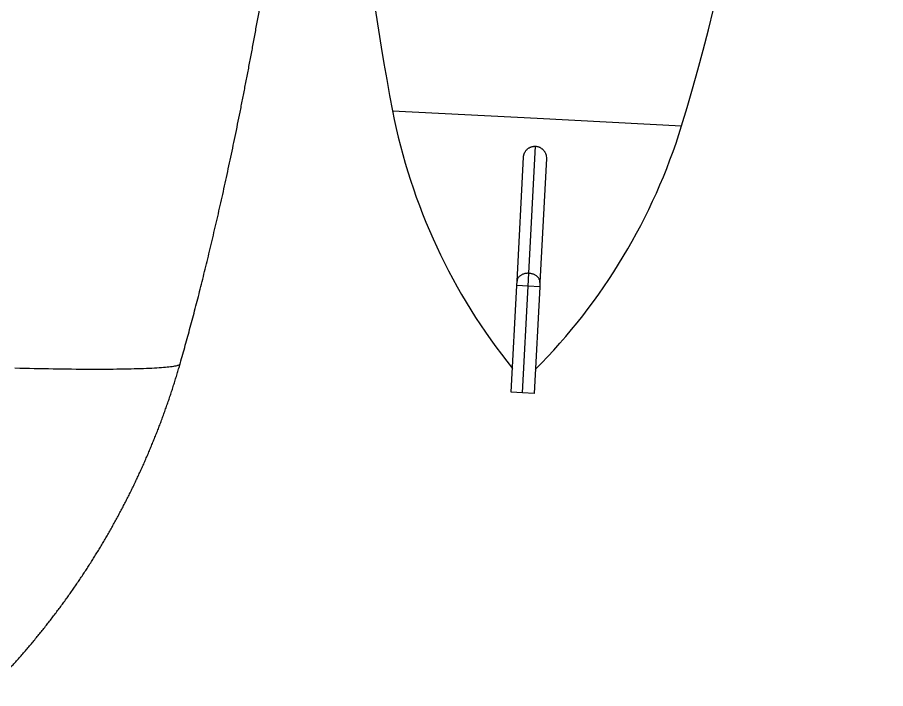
# Model space of a CAD drawing. Header units: millimetres. Extents: x 0 to 594, y 0 to 420.
# Drawn here: x 159.81 to 197.7, y 59.57 to 88.88 of the extents above; entities that cross this region are included whole.
import ezdxf

# ---------------------------------------------------------------- set-up
doc = ezdxf.new("R2010")
doc.units = ezdxf.units.MM

msp = doc.modelspace()

# ---------------------------------------------------------------- linework, layer by layer
at = {"color": 7, "linetype": 'Continuous', "lineweight": 25}
for p, q in [((176.178, 84.804), (182.484, 84.474)), ((182.484, 84.474), (188.791, 84.143)), ((182.13, 77.707), (182.42, 83.253)), ((181.611, 77.359), (181.895, 82.772)), ((182.893, 82.72), (182.61, 77.307)), ((182.1, 77.146), (182.13, 77.707)), ((181.601, 77.172), (181.611, 77.359)), ((182.61, 77.307), (182.6, 77.12)), ((181.357, 72.516), (181.601, 77.172)), ((182.1, 77.146), (181.601, 77.172)), ((181.856, 72.49), (182.1, 77.146)), ((182.6, 77.12), (182.1, 77.146)), ((182.6, 77.12), (182.356, 72.464)), ((181.856, 72.49), (181.357, 72.516)), ((182.356, 72.464), (181.856, 72.49))]:
    msp.add_line(p, q, dxfattribs=at)
at = {"color": 7, "linetype": 'Continuous', "lineweight": 25, "flags": 128}
for points in [[(182.13, 77.707), (182.1, 77.708), (182.069, 77.707), (182.039, 77.705), (182.01, 77.702), (181.98, 77.698), (181.951, 77.692), (181.923, 77.685), (181.896, 77.676), (181.869, 77.666), (181.843, 77.655), (181.818, 77.643), (181.794, 77.63), (181.771, 77.616), (181.749, 77.6), (181.729, 77.584), (181.71, 77.567), (181.693, 77.549), (181.677, 77.53), (181.663, 77.51), (181.65, 77.49), (181.639, 77.469), (181.63, 77.448), (181.623, 77.426), (181.617, 77.404), (181.613, 77.382), (181.611, 77.359)], [(182.61, 77.307), (182.61, 77.329), (182.608, 77.352), (182.605, 77.375), (182.6, 77.397), (182.593, 77.419), (182.584, 77.441), (182.574, 77.463), (182.561, 77.484), (182.548, 77.504), (182.532, 77.524), (182.515, 77.543), (182.497, 77.561), (182.477, 77.579), (182.456, 77.595), (182.434, 77.611), (182.41, 77.626), (182.385, 77.639), (182.36, 77.652), (182.333, 77.663), (182.306, 77.673), (182.277, 77.682), (182.249, 77.69), (182.219, 77.696), (182.19, 77.701), (182.16, 77.705), (182.13, 77.707)], [(166.905, 73.736), (166.902, 73.73), (166.893, 73.719), (166.879, 73.708), (166.859, 73.698), (166.833, 73.687), (166.801, 73.677), (166.764, 73.667), (166.721, 73.658), (166.673, 73.648), (166.619, 73.639), (166.56, 73.63), (166.495, 73.622), (166.425, 73.613), (166.35, 73.605), (166.269, 73.598), (166.183, 73.59), (166.092, 73.583), (165.996, 73.576), (165.895, 73.57), (165.788, 73.564), (165.677, 73.558), (165.561, 73.552), (165.441, 73.547), (165.315, 73.542), (165.185, 73.538), (165.051, 73.533), (164.912, 73.53), (164.769, 73.526), (164.622, 73.523), (164.47, 73.52), (164.315, 73.518), (164.155, 73.515), (163.992, 73.514), (163.826, 73.512), (163.655, 73.511), (163.481, 73.51), (163.304, 73.51), (163.124, 73.51), (162.941, 73.51), (162.754, 73.511), (162.565, 73.512), (162.374, 73.514), (162.179, 73.515), (161.982, 73.518), (161.783, 73.52), (161.582, 73.523), (161.379, 73.526), (161.174, 73.53), (160.967, 73.533), (160.758, 73.538), (160.548, 73.542), (160.337, 73.547), (160.125, 73.552), (159.911, 73.558), (159.697, 73.564)]]:
    msp.add_lwpolyline(points, dxfattribs=at)
at = {"color": 7, "linetype": 'Continuous', "lineweight": 25}
for centre, start, end in [((201.488, 89.741), 191.0367, 218.8727), ((164.135, 91.698), 315.1273, 342.9633)]:
    msp.add_arc(centre, 25.787, start, end, dxfattribs=at)
for start_param, end_param in [(3.722957, 6.283185), (2.018222, 2.560229)]:
    msp.add_ellipse((185.546, 142.893), major_axis=(3.664, 69.904, 0), ratio=0.164286, start_param=start_param, end_param=end_param, dxfattribs=at)
for points, knots in [([(166.905, 73.736), (166.911, 73.756), (166.953, 73.903), (167.031, 74.179), (167.139, 74.566), (167.247, 74.959), (167.356, 75.359), (167.464, 75.765), (167.573, 76.178), (167.682, 76.597), (167.79, 77.023), (167.899, 77.455), (168.008, 77.894), (168.117, 78.34), (168.226, 78.792), (168.335, 79.252), (168.444, 79.717), (168.553, 80.19), (168.662, 80.669), (168.771, 81.155), (168.879, 81.648), (168.988, 82.148), (169.097, 82.654), (169.205, 83.167), (169.313, 83.687), (169.421, 84.214), (169.529, 84.747), (169.636, 85.287), (169.743, 85.834), (169.85, 86.388), (169.957, 86.949), (170.064, 87.516), (170.17, 88.09), (170.275, 88.671), (170.381, 89.258), (170.485, 89.852), (170.59, 90.453), (170.694, 91.06), (170.798, 91.674), (170.901, 92.295), (171.003, 92.922), (171.105, 93.555), (171.207, 94.195), (171.308, 94.842), (171.408, 95.495), (171.508, 96.154), (171.607, 96.819), (171.705, 97.491), (171.803, 98.169), (171.9, 98.853), (171.996, 99.543), (172.092, 100.239), (172.187, 100.941), (172.281, 101.649), (172.374, 102.362), (172.466, 103.082), (172.558, 103.807), (172.648, 104.537), (172.738, 105.274), (172.827, 106.015), (172.915, 106.762), (173.001, 107.515), (173.087, 108.272), (173.172, 109.035), (173.256, 109.803), (173.339, 110.575), (173.421, 111.353), (173.501, 112.135), (173.581, 112.922), (173.659, 113.714), (173.737, 114.509), (173.813, 115.31), (173.888, 116.114), (173.961, 116.923), (174.034, 117.735), (174.105, 118.552), (174.175, 119.372), (174.244, 120.196), (174.312, 121.024), (174.378, 121.855), (174.427, 122.476), (174.453, 122.82), (174.458, 122.886)], [0, 0, 0, 0, 0.001275, 0.009214, 0.017278, 0.025467, 0.033782, 0.042223, 0.050792, 0.059489, 0.068314, 0.077268, 0.086352, 0.095565, 0.104909, 0.114384, 0.123989, 0.133726, 0.143595, 0.153596, 0.163729, 0.173994, 0.184392, 0.194922, 0.205585, 0.216381, 0.227309, 0.23837, 0.249564, 0.260889, 0.272347, 0.283937, 0.295658, 0.307511, 0.319495, 0.331609, 0.343853, 0.356226, 0.368729, 0.38136, 0.394119, 0.407005, 0.420017, 0.433154, 0.446417, 0.459803, 0.473312, 0.486943, 0.500694, 0.514566, 0.528556, 0.542664, 0.556888, 0.571227, 0.58568, 0.600246, 0.614922, 0.629708, 0.644602, 0.659602, 0.674707, 0.689916, 0.705226, 0.720636, 0.736145, 0.751749, 0.767448, 0.78324, 0.799122, 0.815094, 0.831151, 0.847294, 0.863519, 0.879824, 0.896208, 0.912667, 0.929201, 0.945806, 0.96248, 0.979221, 0.996027, 1, 1, 1, 1]), ([(181.895, 82.772), (181.896, 82.804), (181.901, 82.836), (181.912, 82.883), (181.917, 82.899), (181.924, 82.922), (181.927, 82.929), (181.933, 82.944), (181.936, 82.952), (181.946, 82.974), (181.954, 82.989), (181.97, 83.017), (181.978, 83.03), (181.997, 83.057), (182.007, 83.069), (182.023, 83.088), (182.029, 83.094), (182.037, 83.103), (182.04, 83.106), (182.046, 83.112), (182.049, 83.115), (182.064, 83.129), (182.076, 83.14), (182.102, 83.16), (182.116, 83.169), (182.144, 83.187), (182.159, 83.195), (182.181, 83.206), (182.189, 83.209), (182.205, 83.216), (182.212, 83.219), (182.236, 83.228), (182.252, 83.233), (182.285, 83.241), (182.301, 83.245), (182.326, 83.249), (182.335, 83.25), (182.352, 83.252), (182.36, 83.252), (182.386, 83.253), (182.403, 83.253), (182.42, 83.253)], [0, 0, 0, 0, 0.125, 0.125, 0.1875, 0.1875, 0.21875, 0.21875, 0.25, 0.25, 0.3125, 0.3125, 0.375, 0.375, 0.4375, 0.4375, 0.46875, 0.46875, 0.484375, 0.484375, 0.5, 0.5, 0.5625, 0.5625, 0.625, 0.625, 0.6875, 0.6875, 0.71875, 0.71875, 0.75, 0.75, 0.8125, 0.8125, 0.875, 0.875, 0.90625, 0.90625, 0.9375, 0.9375, 1, 1, 1, 1]), ([(182.42, 83.253), (182.438, 83.252), (182.455, 83.25), (182.488, 83.245), (182.505, 83.241), (182.537, 83.233), (182.553, 83.228), (182.573, 83.22), (182.577, 83.219), (182.585, 83.215), (182.589, 83.214), (182.601, 83.209), (182.608, 83.205), (182.631, 83.194), (182.646, 83.186), (182.674, 83.168), (182.688, 83.159), (182.707, 83.143), (182.714, 83.138), (182.726, 83.127), (182.733, 83.122), (182.751, 83.104), (182.762, 83.093), (182.783, 83.068), (182.793, 83.055), (182.807, 83.035), (182.812, 83.028), (182.821, 83.014), (182.825, 83.007), (182.837, 82.985), (182.844, 82.971), (182.857, 82.941), (182.863, 82.926), (182.87, 82.903), (182.873, 82.896), (182.877, 82.88), (182.879, 82.872), (182.884, 82.848), (182.887, 82.832), (182.894, 82.784), (182.895, 82.752), (182.893, 82.72)], [0, 0, 0, 0, 0.0625, 0.0625, 0.125, 0.125, 0.1875, 0.1875, 0.203125, 0.203125, 0.21875, 0.21875, 0.25, 0.25, 0.3125, 0.3125, 0.375, 0.375, 0.40625, 0.40625, 0.4375, 0.4375, 0.5, 0.5, 0.5625, 0.5625, 0.59375, 0.59375, 0.625, 0.625, 0.6875, 0.6875, 0.75, 0.75, 0.78125, 0.78125, 0.8125, 0.8125, 0.875, 0.875, 1, 1, 1, 1]), ([(158.637, 59.574), (158.677, 59.615), (158.77, 59.71), (158.917, 59.861), (159.076, 60.028), (159.234, 60.196), (159.391, 60.365), (159.547, 60.535), (159.702, 60.706), (159.856, 60.879), (160.008, 61.052), (160.159, 61.227), (160.309, 61.402), (160.458, 61.579), (160.605, 61.756), (160.751, 61.935), (160.896, 62.114), (161.04, 62.295), (161.182, 62.477), (161.324, 62.659), (161.463, 62.843), (161.602, 63.027), (161.739, 63.213), (161.875, 63.399), (162.01, 63.586), (162.144, 63.775), (162.276, 63.964), (162.406, 64.154), (162.536, 64.345), (162.664, 64.537), (162.791, 64.73), (162.916, 64.923), (163.04, 65.118), (163.163, 65.313), (163.284, 65.509), (163.404, 65.706), (163.522, 65.904), (163.64, 66.102), (163.755, 66.302), (163.87, 66.502), (163.983, 66.703), (164.094, 66.904), (164.204, 67.107), (164.313, 67.31), (164.42, 67.514), (164.526, 67.719), (164.631, 67.924), (164.734, 68.13), (164.835, 68.337), (164.936, 68.544), (165.034, 68.752), (165.131, 68.961), (165.227, 69.17), (165.322, 69.381), (165.414, 69.591), (165.506, 69.802), (165.596, 70.014), (165.684, 70.227), (165.771, 70.44), (165.857, 70.654), (165.941, 70.868), (166.023, 71.083), (166.104, 71.298), (166.183, 71.514), (166.261, 71.73), (166.338, 71.947), (166.413, 72.165), (166.486, 72.383), (166.558, 72.601), (166.629, 72.82), (166.697, 73.039), (166.765, 73.259), (166.831, 73.48), (166.877, 73.638), (166.901, 73.724), (166.905, 73.736)], [0, 0, 0, 0, 0.0102594, 0.024199, 0.0381389, 0.0520788, 0.0660188, 0.0799588, 0.0938985, 0.1078379, 0.121777, 0.1357157, 0.1496539, 0.1635914, 0.1775284, 0.1914646, 0.2054001, 0.2193347, 0.2332686, 0.2472015, 0.2611335, 0.2750645, 0.2889946, 0.3029236, 0.3168515, 0.3307784, 0.3447042, 0.3586288, 0.3725523, 0.3864746, 0.4003957, 0.4143156, 0.4282343, 0.4421518, 0.456068, 0.4699829, 0.4838966, 0.4978091, 0.5117202, 0.5256301, 0.5395386, 0.5534459, 0.5673518, 0.5812565, 0.5951598, 0.6090618, 0.6229625, 0.6368618, 0.6507599, 0.6646566, 0.6785519, 0.692446, 0.7063387, 0.7202301, 0.7341201, 0.7480088, 0.7618962, 0.7757822, 0.7896669, 0.8035502, 0.8174323, 0.831313, 0.8451923, 0.8590703, 0.872947, 0.8868224, 0.9006965, 0.9145692, 0.9284406, 0.9423106, 0.9561794, 0.9700468, 0.9839129, 0.9977776, 1, 1, 1, 1])]:
    msp.add_open_spline(points, degree=3, knots=knots, dxfattribs=at)

doc.saveas('drawing.dxf')
